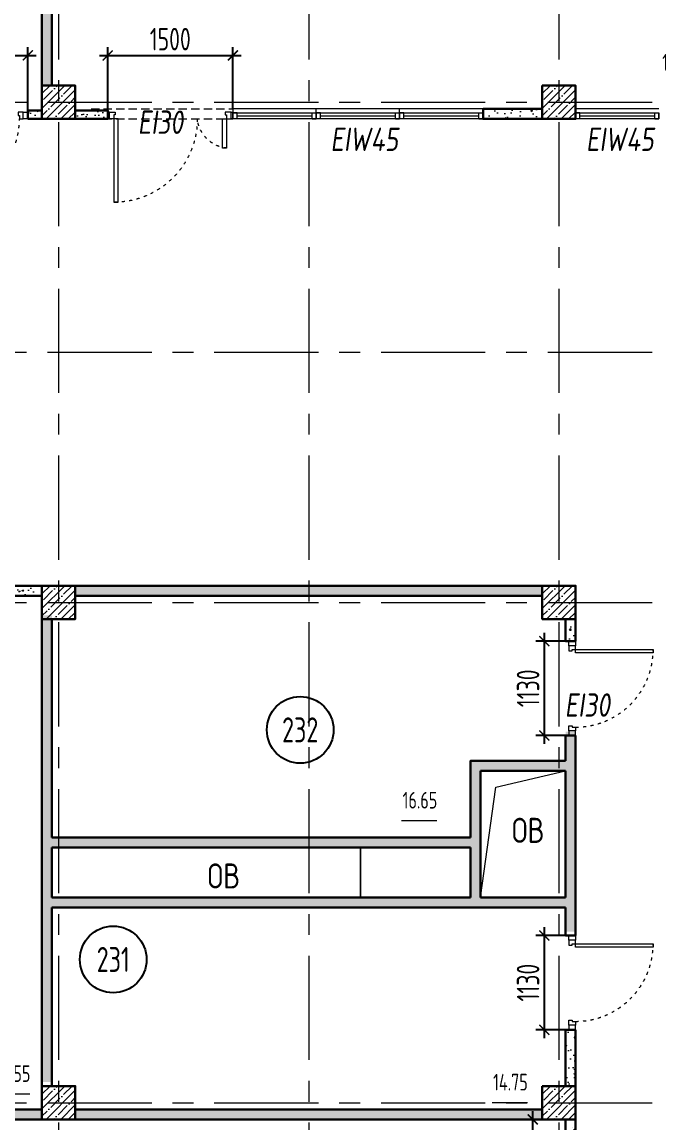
# Model space of a CAD drawing. Header units: millimetres. Extents: x -354900 to 8840672, y 0 to 292181.
# Drawn here: x -71735 to -64096, y 106369 to 119563 of the extents above; entities that cross this region are included whole.
import ezdxf
from ezdxf.enums import TextEntityAlignment as Align

# ---------------------------------------------------------------- set-up
doc = ezdxf.new("R2010")
doc.units = ezdxf.units.MM
doc.header["$MEASUREMENT"] = 0
for name, pattern in [('ACAD_ISO03W100', [30, 12, -18]), ('ADSK_Штриховая_ш2 п1', [3, 2, -1]), ('CENTER', [2, 1.25, -0.25, 0.25, -0.25])]:
    doc.linetypes.add(name, pattern=pattern)
doc.layers.get('0').update_dxf_attribs({"color": 250, "lineweight": 9})
for name, color, linetype, lineweight in [('АР_Витраж', 4, 'Continuous', 15), ('АР_Двери', 5, 'Continuous', 18), ('АР_Колонны', 5, 'Continuous', 30), ('АР_Колонны Штрих', 250, 'Continuous', 5), ('АР_Маркер экспликации', 239, 'Continuous', 13), ('АР_Номер помещения', 1, 'Continuous', 25), ('АР_Оси', 193, 'Continuous', 9), ('АР_Перегородки газоблок', 165, 'Continuous', 30), ('АР_Перегородки газоблок_Штрих', 165, 'Continuous', 5), ('АР_Помещения_площадь', 19, 'Continuous', 9), ('АР_Размеры дверей', 15, 'Continuous', 0), ('АР_тонкая линия', 250, 'Continuous', 0), ('Эвакуация', 7, 'Continuous', 9)]:
    doc.layers.add(name, color=color, linetype=linetype, lineweight=lineweight)
doc.layers.add('АР_Отверстия', color=251, linetype='Continuous')
doc.layers.add('АР_ПБ_Двери', color=7, linetype='Continuous', lineweight=15, true_color=0xdb0000)
doc.styles.add('ICOCPEUR', font='isocpeur.ttf')
doc.styles.add('ISOCPEUR', font='isocpeur.ttf', dxfattribs={"width": 0.7})
doc.styles.get("Standard").update_dxf_attribs({"font": 'isocpeur.ttf'})
doc.styles.add('Архитект', font='isocpeur.ttf', dxfattribs={"width": 0.8, "oblique": 8})
doc.dimstyles.new('R_100', dxfattribs={"dimtxt": 270, "dimasz": 120, "dimexe": 100, "dimexo": 0, "dimgap": 60, "dimtad": 1, "dimdec": 0, "dimrnd": 5, "dimzin": 0, "dimdsep": 46, "dimtxsty": 'ISOCPEUR', "dimblk": 'ARCHTICK', "dimcen": 0, "dimdle": 100, "dimclrd": 256, "dimclre": 256, "dimclrt": 256, "dimadec": 0, "dimazin": 0, "dimtfac": 2, "dimtdec": 0, "dimtofl": 0, "dimtmove": 1, "dimatfit": 3, "dimfxl": 1, "dimtvp": 3, "dimtolj": 1, "dimtzin": 0, "dimarcsym": 0})
pattern_1 = [(50, (0, 0), (215.17805, -18.82564), [22.5, -247.5]), (355, (0, 0), (-41.6254, 225.65764), [18, -198]), (100.45144, (17.93, -1.57), (173.55265, 206.832), [19.12206, -210.34263]), (46.1842, (0, 60), (320.1724, -49.6558), [33.75, -371.25]), (96.63564, (26.68, 55.86), (280.3986, 292.2356), [28.6831, -315.5141]), (351.18416, (0, 60), (280.3986, 292.2356), [27, -297]), (21, (30, 45), (179.07212, -120.78567), [22.5, -247.5]), (326, (30, 45), (72.9946, 217.545), [18, -198]), (71.45144, (44.92, 34.93), (252.0667, 96.75935), [19.12206, -210.34263]), (37.5, (0, 0), (3.647957, 99.868156), [0, -195.6, 0, -201, 0, -198.75]), (7.5, (0, 0), (78.92086, 118.32351), [0, -114.6, 0, -191.1, 0, -75.75]), (327.5, (-66.9, 0), (160.14673, -6.76646), [0, -75, 0, -234, 0, -310.5]), (317.5, (-96.9, 0), (174.95585, 30.0315), [0, -97.5, 0, -155.4, 0, -220.5])]

# ---------------------------------------------------------------- blocks, each defined once
blk = doc.blocks.new('*U29')
at = {"linetype": 'ByBlock'}
for p, q in [((0, 0), (0, -74)), ((50, 0), (0, 0)), ((0, -74), (0, 0)), ((1000, 0), (0, 0)), ((50, -74), (0, -74)), ((0, -74), (1000, -74)), ((50, 0), (50, -74)), ((950, 0), (50, 0)), ((50, -37), (950, -37)), ((50, -74), (950, -74)), ((950, 0), (1000, 0)), ((950, 0), (950, -74)), ((950, -74), (1000, -74)), ((1000, 0), (1000, -74)), ((1000, -74), (1000, 0))]:
    blk.add_line(p, q, dxfattribs=at)
blk = doc.blocks.new('*U33')
at = {"linetype": 'ByBlock'}
for p, q in [((0, 0), (0, -74)), ((50, 0), (0, 0)), ((0, -74), (0, 0)), ((1000, 0), (0, 0)), ((50, -74), (0, -74)), ((0, -74), (1000, -74)), ((50, 0), (50, -74)), ((950, 0), (50, 0)), ((50, -37), (950, -37)), ((50, -74), (950, -74)), ((950, 0), (1000, 0)), ((950, 0), (950, -74)), ((950, -74), (1000, -74)), ((1000, 0), (1000, -74)), ((1000, -74), (1000, 0))]:
    blk.add_line(p, q, dxfattribs=at)
blk = doc.blocks.new('*U34')
at = {"linetype": 'ByBlock'}
for p, q in [((0, 0), (0, -74)), ((50, 0), (0, 0)), ((0, -74), (0, 0)), ((1000, 0), (0, 0)), ((50, -74), (0, -74)), ((0, -74), (1000, -74)), ((50, 0), (50, -74)), ((950, 0), (50, 0)), ((50, -37), (950, -37)), ((50, -74), (950, -74)), ((950, 0), (1000, 0)), ((950, 0), (950, -74)), ((950, -74), (1000, -74)), ((1000, 0), (1000, -74)), ((1000, -74), (1000, 0))]:
    blk.add_line(p, q, dxfattribs=at)
blk = doc.blocks.new('*U454')
for points in [[(0, 0), (0, -80), (55, -80), (55, 0), (0, 0)], [(55, -80), (55, 0), (115, 0), (115, -40), (100, -40), (100, -80), (55, -80)], [(1075, -80), (1075, 0), (1015, 0), (1015, -40), (1030, -40), (1030, -80), (1075, -80)], [(1130, 0), (1130, -80), (1075, -80), (1075, 0), (1130, 0)]]:
    blk.add_lwpolyline(points)
blk.add_lwpolyline([(100, -80), (100, -1010), (140, -1010), (140, -80)], close=True)
at = {"linetype": 'ACAD_ISO03W100', "ltscale": 3}
blk.add_arc((100, -80), 930, 270, 0, dxfattribs=at)
blk = doc.blocks.new('*U491')
for points in [[(-55, -80), (-55, 0), (-115, 0), (-115, -40), (-100, -40), (-100, -80), (-55, -80)], [(0, 0), (0, -80), (-55, -80), (-55, 0), (0, 0)], [(-1130, 0), (-1130, -80), (-1075, -80), (-1075, 0), (-1130, 0)], [(-1075, -80), (-1075, 0), (-1015, 0), (-1015, -40), (-1030, -40), (-1030, -80), (-1075, -80)]]:
    blk.add_lwpolyline(points)
blk.add_lwpolyline([(-100, -80), (-100, -1010), (-140, -1010), (-140, -80)], close=True)
at = {"linetype": 'ACAD_ISO03W100', "ltscale": 3}
blk.add_arc((-100, -80), 930, 180, 270, dxfattribs=at)
blk = doc.blocks.new('*U46')
at = {"layer": 'АР_Номер помещения', "color": 7}
blk.add_circle((-13546, 6594), 400, dxfattribs=at)
at = {"layer": 'АР_Помещения_площадь', "color": 7}
blk.add_line((-10339, 344), (-10761, 344), dxfattribs=at)
at = {"color": 7, "style": 'ISOCPEUR', "width": 0.7, "flags": 1}
blk.add_attdef('КАТЕГОРИЯ', (-499, -2092), '', height=250, dxfattribs=at)
at = {"layer": 'АР_Номер помещения', "color": 7, "style": 'ISOCPEUR', "width": 0.7}
blk.add_attdef('НОМЕР_ПОМЕЩЕНИЯ', text='', height=300, dxfattribs=at).set_placement((-13546, 6594), align=Align.MIDDLE_CENTER)
at = {"layer": 'АР_Помещения_площадь', "color": 7, "lineweight": 30, "width": 0.7, "flags": 104}
blk.add_attdef('ИМЯ_ПОМЕЩЕНИЯ', text='', height=100, dxfattribs=at).set_placement((130, 1300), align=Align.MIDDLE_CENTER)
at = {"layer": 'АР_Помещения_площадь', "color": 7, "style": 'ISOCPEUR', "width": 0.7}
blk.add_attdef('ПЛОЩАДЬ_ПОМЕЩЕНИЯ', text='', height=200, dxfattribs=at).set_placement((-10334, 591), align=Align.MIDDLE_RIGHT)
blk = doc.blocks.new('*U44')
at = {"layer": 'АР_Номер помещения', "color": 7}
blk.add_circle((-16065, 2966), 400, dxfattribs=at)
at = {"layer": 'АР_Помещения_площадь', "color": 7}
blk.add_line((-14147, 255), (-14570, 255), dxfattribs=at)
at = {"color": 7, "style": 'ISOCPEUR', "width": 0.7, "flags": 1}
blk.add_attdef('КАТЕГОРИЯ', (-499, -2092), '', height=250, dxfattribs=at)
at = {"layer": 'АР_Номер помещения', "color": 7, "style": 'ISOCPEUR', "width": 0.7}
blk.add_attdef('НОМЕР_ПОМЕЩЕНИЯ', text='', height=300, dxfattribs=at).set_placement((-16065, 2966), align=Align.MIDDLE_CENTER)
at = {"layer": 'АР_Помещения_площадь', "color": 7, "lineweight": 30, "width": 0.7, "flags": 104}
blk.add_attdef('ИМЯ_ПОМЕЩЕНИЯ', text='', height=100, dxfattribs=at).set_placement((130, 1300), align=Align.MIDDLE_CENTER)
at = {"layer": 'АР_Помещения_площадь', "color": 7, "style": 'ISOCPEUR', "width": 0.7}
blk.add_attdef('ПЛОЩАДЬ_ПОМЕЩЕНИЯ', text='', height=200, dxfattribs=at).set_placement((-14142, 502), align=Align.MIDDLE_RIGHT)
blk = doc.blocks.new('*U40')
at = {"layer": 'АР_Номер помещения', "color": 7}
blk.add_circle((-14752, 1428), 400, dxfattribs=at)
at = {"layer": 'АР_Помещения_площадь', "color": 7}
blk.add_line((-13113, 338), (-13536, 338), dxfattribs=at)
at = {"color": 7, "style": 'ISOCPEUR', "width": 0.7, "flags": 1}
blk.add_attdef('КАТЕГОРИЯ', (-499, -2092), '', height=250, dxfattribs=at)
at = {"layer": 'АР_Номер помещения', "color": 7, "style": 'ISOCPEUR', "width": 0.7}
blk.add_attdef('НОМЕР_ПОМЕЩЕНИЯ', text='', height=300, dxfattribs=at).set_placement((-14752, 1428), align=Align.MIDDLE_CENTER)
at = {"layer": 'АР_Помещения_площадь', "color": 7, "lineweight": 30, "width": 0.7, "flags": 104}
blk.add_attdef('ИМЯ_ПОМЕЩЕНИЯ', text='', height=100, dxfattribs=at).set_placement((130, 1300), align=Align.MIDDLE_CENTER)
at = {"layer": 'АР_Помещения_площадь', "color": 7, "style": 'ISOCPEUR', "width": 0.7}
blk.add_attdef('ПЛОЩАДЬ_ПОМЕЩЕНИЯ', text='', height=200, dxfattribs=at).set_placement((-13108, 584), align=Align.MIDDLE_RIGHT)
blk = doc.blocks.new('*U41')
at = {"layer": 'АР_Номер помещения', "color": 7}
blk.add_circle((-17425, 1871), 400, dxfattribs=at)
at = {"layer": 'АР_Помещения_площадь', "color": 7}
blk.add_line((-12458, 153), (-12880, 153), dxfattribs=at)
at = {"color": 7, "style": 'ISOCPEUR', "width": 0.7, "flags": 1}
blk.add_attdef('КАТЕГОРИЯ', (-499, -2092), '', height=250, dxfattribs=at)
at = {"layer": 'АР_Номер помещения', "color": 7, "style": 'ISOCPEUR', "width": 0.7}
blk.add_attdef('НОМЕР_ПОМЕЩЕНИЯ', text='', height=300, dxfattribs=at).set_placement((-17425, 1871), align=Align.MIDDLE_CENTER)
at = {"layer": 'АР_Помещения_площадь', "color": 7, "lineweight": 30, "width": 0.7, "flags": 104}
blk.add_attdef('ИМЯ_ПОМЕЩЕНИЯ', text='', height=100, dxfattribs=at).set_placement((130, 1300), align=Align.MIDDLE_CENTER)
at = {"layer": 'АР_Помещения_площадь', "color": 7, "style": 'ISOCPEUR', "width": 0.7}
blk.add_attdef('ПЛОЩАДЬ_ПОМЕЩЕНИЯ', text='', height=200, dxfattribs=at).set_placement((-12453, 399), align=Align.MIDDLE_RIGHT)
blk = doc.blocks.new('_ArchTick')
at = {"color": 0, "linetype": 'ByBlock', "const_width": 0.15}
blk.add_lwpolyline([(-0.5, -0.5), (0.5, 0.5)], dxfattribs=at)
blk = doc.blocks.new('*D490')
at = {"layer": 'АР_Размеры дверей', "lineweight": -2, "ltscale": 100, "transparency": 16777216}
for p, q in [((-65216, 108606), (-65571, 108606)), ((-65471, 108706), (-65471, 107376)), ((-65216, 107476), (-65571, 107476))]:
    blk.add_line(p, q, dxfattribs=at)
at = {"layer": 'АР_Размеры дверей', "lineweight": -2, "ltscale": 100, "transparency": 16777216, "xscale": 120, "yscale": 120, "zscale": 120}
for p, rotation in [((-65471, 108606), 90), ((-65471, 107476), 270)]:
    blk.add_blockref('_ArchTick', p, dxfattribs=dict(at, rotation=rotation))
at = {"layer": 'АР_Размеры дверей', "ltscale": 100, "transparency": 16777216, "insert": (-65666, 108041), "char_height": 270, "attachment_point": 5, "rotation": 90, "style": 'ISOCPEUR'}
blk.add_mtext('\\A1;1130', dxfattribs=at)
blk = doc.blocks.new('*D492')
at = {"layer": 'АР_Размеры дверей', "lineweight": -2, "ltscale": 100, "transparency": 16777216}
for p, q in [((-65471, 112236), (-65471, 110906)), ((-65216, 112136), (-65571, 112136)), ((-65216, 111006), (-65571, 111006))]:
    blk.add_line(p, q, dxfattribs=at)
at = {"layer": 'АР_Размеры дверей', "lineweight": -2, "ltscale": 100, "transparency": 16777216, "xscale": 120, "yscale": 120, "zscale": 120}
for p, rotation in [((-65471, 112136), 90), ((-65471, 111006), 270)]:
    blk.add_blockref('_ArchTick', p, dxfattribs=dict(at, rotation=rotation))
at = {"layer": 'АР_Размеры дверей', "ltscale": 100, "transparency": 16777216, "insert": (-65666, 111571), "char_height": 270, "attachment_point": 5, "rotation": 90, "style": 'ISOCPEUR'}
blk.add_mtext('\\A1;1130', dxfattribs=at)
blk = doc.blocks.new('*D495')
at = {"layer": 'АР_Размеры дверей', "lineweight": -2, "ltscale": 100, "transparency": 16777216}
for p, q in [((-72896, 119162), (-71566, 119162)), ((-72796, 118401), (-72796, 119262)), ((-71666, 118401), (-71666, 119262))]:
    blk.add_line(p, q, dxfattribs=at)
at = {"layer": 'АР_Размеры дверей', "lineweight": -2, "ltscale": 100, "transparency": 16777216, "xscale": 120, "yscale": 120, "zscale": 120, "rotation": 180}
blk.add_blockref('_ArchTick', (-72796, 119162), dxfattribs=at)
at = {"layer": 'АР_Размеры дверей', "lineweight": -2, "ltscale": 100, "transparency": 16777216, "xscale": 120, "yscale": 120, "zscale": 120}
blk.add_blockref('_ArchTick', (-71666, 119162), dxfattribs=at)
at = {"layer": 'АР_Размеры дверей', "ltscale": 100, "transparency": 16777216, "insert": (-72231, 119357), "char_height": 270, "attachment_point": 5, "style": 'ISOCPEUR'}
blk.add_mtext('\\A1;1130', dxfattribs=at)
blk = doc.blocks.new('*D496')
at = {"layer": 'АР_Размеры дверей', "lineweight": -2, "ltscale": 100, "transparency": 16777216}
for p, q in [((-70807, 119162), (-69106, 119162)), ((-70707, 118501), (-70707, 119262)), ((-69206, 118521), (-69206, 119262))]:
    blk.add_line(p, q, dxfattribs=at)
at = {"layer": 'АР_Размеры дверей', "lineweight": -2, "ltscale": 100, "transparency": 16777216, "xscale": 120, "yscale": 120, "zscale": 120, "rotation": 180}
blk.add_blockref('_ArchTick', (-70707, 119162), dxfattribs=at)
at = {"layer": 'АР_Размеры дверей', "lineweight": -2, "ltscale": 100, "transparency": 16777216, "xscale": 120, "yscale": 120, "zscale": 120}
blk.add_blockref('_ArchTick', (-69206, 119162), dxfattribs=at)
at = {"layer": 'АР_Размеры дверей', "ltscale": 100, "transparency": 16777216, "insert": (-69957, 119357), "char_height": 270, "attachment_point": 5, "style": 'ISOCPEUR'}
blk.add_mtext('\\A1;1500', dxfattribs=at)
blk = doc.blocks.new('Полуторная_на лестницу')
for points in [[(75, 80), (75, 1080), (125, 1080), (125, 80)], [(1375, 430), (1375, 80), (1425, 80), (1425, 430)]]:
    blk.add_lwpolyline(points, close=True)
for points in [[(0, 0), (0, 80), (20, 80), (20, 0), (0, 0)], [(20, 80), (20, 0), (90, 0), (90, 30), (75, 30), (75, 80), (20, 80)], [(1480, 80), (1480, 0), (1410, 0), (1410, 30), (1425, 30), (1425, 80), (1480, 80)], [(1500, 0), (1500, 80), (1480, 80), (1480, 0), (1500, 0)]]:
    blk.add_lwpolyline(points)
at = {"linetype": 'ACAD_ISO03W100', "ltscale": 3}
for centre, radius, start, end in [((75, 80), 1000, 0, 90), ((1465, 40), 392, 95.9075, 174.0925)]:
    blk.add_arc(centre, radius, start, end, dxfattribs=at)
blk = doc.blocks.new('*D547')
at = {"layer": 'АР_Размеры дверей', "lineweight": -2, "ltscale": 100, "transparency": 16777216}
for p, q in [((-65610, 104603), (-65610, 106501)), ((-65216, 106401), (-65710, 106401)), ((-65216, 104703), (-65710, 104703))]:
    blk.add_line(p, q, dxfattribs=at)
at = {"layer": 'АР_Размеры дверей', "lineweight": -2, "ltscale": 100, "transparency": 16777216, "xscale": 120, "yscale": 120, "zscale": 120}
for p, rotation in [((-65610, 106401), 90), ((-65610, 104703), 270)]:
    blk.add_blockref('_ArchTick', p, dxfattribs=dict(at, rotation=rotation))
at = {"layer": 'АР_Размеры дверей', "ltscale": 100, "transparency": 16777216, "insert": (-65805, 105552), "char_height": 270, "attachment_point": 5, "rotation": 90, "style": 'ISOCPEUR'}
blk.add_mtext('\\A1;1700', dxfattribs=at)

msp = doc.modelspace()

# ---------------------------------------------------------------- hatches: boundary and pattern name
at = {"layer": 'АР_Колонны Штрих', "ltscale": 100}
h = msp.add_hatch(dxfattribs=at)
h.set_pattern_fill('ANSI35', color=256, scale=500)
h.set_pattern_definition([(45, (-1028547.86, 158672.16), (-88.388348, 88.388348), []), (45, (-1028459.47, 158672.16), (-88.388348, 88.388348), [156.25, -31.25, 0, -31.25])])
h.paths.add_polyline_path([(-71095.8, 118800.7), (-71495.8, 118800.7), (-71495.8, 118400.7), (-71095.8, 118400.7)])
h = msp.add_hatch(dxfattribs=at)
h.set_pattern_fill('ANSI35', color=256, scale=500)
h.set_pattern_definition([(45, (-1022547.86, 158672.16), (-88.388348, 88.388348), []), (45, (-1022459.47, 158672.16), (-88.388348, 88.388348), [156.25, -31.25, 0, -31.25])])
h.paths.add_polyline_path([(-65095.8, 118800.7), (-65495.8, 118800.7), (-65495.8, 118400.7), (-65095.8, 118400.7)])
h = msp.add_hatch(dxfattribs=at)
h.set_pattern_fill('ANSI35', color=256, scale=500)
h.set_pattern_definition([(45, (-1028547.86, 152672.16), (-88.388348, 88.388348), []), (45, (-1028459.47, 152672.16), (-88.388348, 88.388348), [156.25, -31.25, 0, -31.25])])
h.paths.add_polyline_path([(-71095.8, 112800.7), (-71495.8, 112800.7), (-71495.8, 112400.7), (-71095.8, 112400.7)])
h = msp.add_hatch(dxfattribs=at)
h.set_pattern_fill('ANSI35', color=256, scale=500)
h.set_pattern_definition([(45, (-1022547.86, 152672.16), (-88.388348, 88.388348), []), (45, (-1022459.47, 152672.16), (-88.388348, 88.388348), [156.25, -31.25, 0, -31.25])])
h.paths.add_polyline_path([(-65095.8, 112800.7), (-65495.8, 112800.7), (-65495.8, 112400.7), (-65095.8, 112400.7)])
h = msp.add_hatch(dxfattribs=at)
h.set_pattern_fill('ANSI35', color=256, scale=500)
h.set_pattern_definition([(45, (-1028547.86, 146672.16), (-88.388348, 88.388348), []), (45, (-1028459.47, 146672.16), (-88.388348, 88.388348), [156.25, -31.25, 0, -31.25])])
h.paths.add_polyline_path([(-71095.8, 106800.7), (-71495.8, 106800.7), (-71495.8, 106400.7), (-71095.8, 106400.7)])
h = msp.add_hatch(dxfattribs=at)
h.set_pattern_fill('ANSI35', color=256, scale=500)
h.set_pattern_definition([(45, (-1022547.86, 146672.16), (-88.388348, 88.388348), []), (45, (-1022459.47, 146672.16), (-88.388348, 88.388348), [156.25, -31.25, 0, -31.25])])
h.paths.add_polyline_path([(-65095.8, 106800.7), (-65495.8, 106800.7), (-65495.8, 106400.7), (-65095.8, 106400.7)])
at = {"layer": 'АР_Перегородки газоблок_Штрих', "ltscale": 100}
h = msp.add_hatch(dxfattribs=at)
h.set_pattern_fill('AR-CONC', color=256, scale=30)
h.set_pattern_definition(pattern_1)
h.paths.add_polyline_path([(-71375.8, 124400.7), (-71495.8, 124400.7), (-71495.8, 118800.7), (-71375.8, 118800.7)])
h.paths.add_polyline_path([(-71375.8, 126660.7), (-71495.8, 126660.7), (-71495.8, 124830.7), (-71375.8, 124830.7)])
h = msp.add_hatch(dxfattribs=at)
h.set_pattern_fill('AR-CONC', color=256, scale=30)
h.set_pattern_definition(pattern_1)
h.paths.add_polyline_path([(-71495.8, 118500.7), (-71095.8, 118500.7), (-71095.8, 118400.7), (-70707.3, 118400.7), (-70707.3, 118500.7), (-71665.8, 118500.7), (-71665.8, 118400.7), (-71495.8, 118400.7)])
h = msp.add_hatch(dxfattribs=at)
h.set_pattern_fill('AR-CONC', color=256, scale=30)
h.set_pattern_definition(pattern_1)
h.paths.add_polyline_path([(-66206.3, 118520.8), (-66206.3, 118400.8), (-66206.3, 118400.8), (-66206.3, 118520.8), (-66206.3, 118520.7), (-65495.8, 118520.7), (-65495.8, 118400.7), (-66206.3, 118400.8), (-66206.3, 118520.8), (-66206.3, 118520.8), (-66206.3, 118400.8), (-66206.3, 118520.8)])
h = msp.add_hatch(dxfattribs=at)
h.set_pattern_fill('AR-CONC', color=256, scale=30)
h.set_pattern_definition(pattern_1)
h.paths.add_polyline_path([(-71495.8, 112800.7), (-75318.6, 112801), (-75319.9, 113950.1), (-75440, 113950.2), (-75439.7, 112488.9), (-75318.7, 112488.9), (-75318.7, 112681), (-71495.8, 112680.7)])
h = msp.add_hatch(dxfattribs=at)
h.set_pattern_fill('AR-CONC', color=256, scale=30)
h.set_pattern_definition(pattern_1)
h.paths.add_polyline_path([(-65495.8, 112800.7), (-71095.8, 112800.7), (-71095.8, 112680.7), (-65495.8, 112680.7)])
h = msp.add_hatch(dxfattribs=at)
h.set_pattern_fill('AR-CONC', color=256, scale=30)
h.set_pattern_definition([(50, (0, 46.52), (215.17805, -18.82564), [22.5, -247.5]), (355, (0, 46.52), (-41.6254, 225.65764), [18, -198]), (100.45144, (17.93, 44.96), (173.55265, 206.832), [19.12206, -210.34263]), (46.1842, (0, 106.52), (320.1724, -49.6558), [33.75, -371.25]), (96.63564, (26.68, 102.4), (280.3986, 292.2356), [28.6831, -315.5141]), (351.18416, (0, 106.52), (280.3986, 292.2356), [27, -297]), (21, (30, 91.52), (179.07212, -120.78567), [22.5, -247.5]), (326, (30, 91.52), (72.9946, 217.545), [18, -198]), (71.45144, (44.92, 81.46), (252.0667, 96.75935), [19.12206, -210.34263]), (37.5, (0, 46.525), (3.647957, 99.868156), [0, -195.6, 0, -201, 0, -198.75]), (7.5, (0, 46.52), (78.92086, 118.32351), [0, -114.6, 0, -191.1, 0, -75.75]), (327.5, (-66.9, 46.525), (160.14673, -6.76646), [0, -75, 0, -234, 0, -310.5]), (317.5, (-96.9, 46.52), (174.95585, 30.0315), [0, -97.5, 0, -155.4, 0, -220.5])])
h.paths.add_polyline_path([(-71375.8, 112447.2), (-71495.8, 112447.2), (-71495.8, 106847.2), (-71375.8, 106847.2), (-71375.8, 108941.2), (-67835.2, 108941.2), (-66355.2, 108941.2), (-66355.2, 109061.2), (-71375.8, 109061.2), (-71375.8, 109661.2), (-71495.8, 109661.2), (-71495.8, 109060.5), (-71375.8, 109060.5), (-71375.8, 109661.2), (-71495.8, 109661.2), (-71495.8, 109059.8), (-71375.8, 109061.2), (-71375.8, 109661.2), (-66355.2, 109661.2), (-66355.2, 108941.2), (-65215.8, 108941.2), (-65215.8, 108652.9), (-65095.8, 108652.9), (-65095.8, 111052.3), (-65215.8, 111052.3), (-65215.8, 109061.2), (-66235.2, 109061.2), (-66235.2, 110582.5), (-65215.8, 110581.1), (-65215.8, 110701.1), (-66355.2, 110702.5), (-66355.2, 109781.2), (-71375.8, 109781.2)])
h = msp.add_hatch(dxfattribs=at)
h.set_pattern_fill('AR-CONC', color=256, scale=30)
h.set_pattern_definition(pattern_1)
h.paths.add_polyline_path([(-65095.8, 112400.7), (-65215.8, 112400.7), (-65215.8, 112135.8), (-65095.8, 112135.8)])
h = msp.add_hatch(dxfattribs=at)
h.set_pattern_fill('AR-CONC', color=256, scale=30)
h.set_pattern_definition(pattern_1)
h.paths.add_polyline_path([(-76975.9, 106520.7), (-76975.9, 106400.7), (-76975.9, 106400.7), (-76975.9, 106520.7), (-76975.9, 106520.7), (-75438.7, 106520.7), (-75439.8, 107600.7), (-76977, 107600.7), (-76975.9, 106850.7), (-77095.9, 106850.7), (-77097, 107720.7), (-75419.8, 107720.7), (-75419.5, 111428.9), (-75318.7, 111428.9), (-75318.7, 106520.7), (-71495.8, 106520.7), (-71495.8, 106400.7), (-76975.9, 106400.7), (-76975.9, 106520.7), (-76975.9, 106520.7), (-76975.9, 106400.7), (-76975.9, 106520.7)])
h = msp.add_hatch(dxfattribs=at)
h.set_pattern_fill('AR-CONC', color=256, scale=30)
h.set_pattern_definition(pattern_1)
h.paths.add_polyline_path([(-65095.8, 107476.3), (-65215.8, 107476.3), (-65215.8, 106800.7), (-65095.8, 106800.7)])
h = msp.add_hatch(dxfattribs=at)
h.set_pattern_fill('AR-CONC', color=256, scale=30)
h.set_pattern_definition(pattern_1)
h.paths.add_polyline_path([(-71095.8, 106520.7), (-71095.8, 106400.7), (-71095.8, 106400.7), (-71095.8, 106520.7), (-71095.8, 106520.7), (-65495.8, 106520.7), (-65495.8, 106400.7), (-71095.8, 106400.7), (-71095.8, 106520.7), (-71095.8, 106520.7), (-71095.8, 106400.7), (-71095.8, 106520.7)])
h = msp.add_hatch(dxfattribs=at)
h.set_pattern_fill('AR-CONC', color=256, scale=30)
h.set_pattern_definition(pattern_1)
h.paths.add_polyline_path([(-65095.8, 106400.7), (-65215.8, 106400.7), (-65215.8, 104742.7), (-65095.8, 104742.7)])

# ---------------------------------------------------------------- linework, layer by layer
at = {"layer": 'АР_Колонны', "ltscale": 100}
for points in [[(-71495.8, 118800.7), (-71095.8, 118800.7), (-71095.8, 118400.7), (-71495.8, 118400.7)], [(-65495.8, 118800.7), (-65095.8, 118800.7), (-65095.8, 118400.7), (-65495.8, 118400.7)], [(-71495.8, 112800.7), (-71095.8, 112800.7), (-71095.8, 112400.7), (-71495.8, 112400.7)], [(-65495.8, 112800.7), (-65095.8, 112800.7), (-65095.8, 112400.7), (-65495.8, 112400.7)], [(-71495.8, 106800.7), (-71095.8, 106800.7), (-71095.8, 106400.7), (-71495.8, 106400.7)], [(-65495.8, 106800.7), (-65095.8, 106800.7), (-65095.8, 106400.7), (-65495.8, 106400.7)]]:
    msp.add_lwpolyline(points, close=True, dxfattribs=at)
at = {"layer": 'АР_Оси', "linetype": 'CENTER', "ltscale": 1000}
for p, q in [((-71295.8, 134363.2), (-71295.8, 78630.8)), ((-68295.8, 134363.2), (-68295.8, 78630.8)), ((-65295.8, 134363.2), (-65295.8, 78630.8)), ((-89429.5, 118600.7), (-6251.1, 118600.7)), ((-89429.5, 115600.7), (-6251.1, 115600.7)), ((-89429.5, 112600.7), (-6251.1, 112600.7)), ((-89429.5, 106600.7), (-6251.1, 106600.7))]:
    msp.add_line(p, q, dxfattribs=at)
at = {"layer": 'АР_Перегородки газоблок', "ltscale": 100}
for points in [[(-71495.8, 124400.7), (-71495.8, 118800.7)], [(-71375.8, 124400.7), (-71375.8, 118800.7)], [(-71495.8, 118500.7), (-71665.8, 118500.7)], [(-71665.8, 118500.7), (-71665.8, 118400.7)], [(-70707.3, 118500.7), (-71095.8, 118500.7)], [(-70707.3, 118500.7), (-70707.3, 118400.7)], [(-65495.8, 118400.7), (-66206.3, 118400.7), (-66206.3, 118520.7), (-65495.8, 118520.7)], [(-71495.8, 118400.7), (-71665.8, 118400.7)], [(-70707.3, 118400.7), (-71095.8, 118400.7)], [(-71495.8, 112800.7), (-75318.7, 112800.7)], [(-71495.8, 112680.7), (-75318.7, 112680.7)], [(-71095.8, 112800.7), (-65495.8, 112800.7)], [(-65495.8, 112680.7), (-71095.8, 112680.7)], [(-71495.8, 106800.7), (-71495.8, 112400.7)], [(-71375.8, 109781.2), (-71375.8, 112400.7)], [(-65215.8, 112400.7), (-65215.8, 112135.8)], [(-65095.8, 112400.7), (-65095.8, 112135.8)], [(-65095.8, 112135.8), (-65215.8, 112135.8)], [(-65215.8, 111005.8), (-65215.8, 110701.1)], [(-65095.8, 111005.8), (-65215.8, 111005.8)], [(-65095.8, 111005.8), (-65095.8, 108606.3)], [(-66358.1, 109781.2), (-66358.1, 110701.1), (-65215.8, 110701.1)], [(-65215.8, 110581.1), (-66235.2, 110581.1)], [(-66235.2, 110581.1), (-66235.2, 109061.2)], [(-65215.8, 110581.1), (-65215.8, 109061.2)], [(-71375.8, 109781.2), (-66358.1, 109781.2)], [(-71375.8, 109661.2), (-66358.1, 109661.2)], [(-71375.8, 109061.2), (-71375.8, 109661.2)], [(-69829.3, 109661.2), (-67955.2, 109661.2)], [(-66358.1, 109061.2), (-66358.1, 109661.2)], [(-71375.8, 109061.2), (-66358.1, 109061.2)], [(-66358.1, 109061.2), (-66358.1, 109061.2)], [(-66235.2, 109061.2), (-66219.6, 109061.2)], [(-66235.2, 109061.2), (-65215.8, 109061.2)], [(-71375.8, 108941.2), (-66321.8, 108941.2)], [(-71375.8, 106800.7), (-71375.8, 108941.2)], [(-66355.2, 108941.2), (-66355.2, 108941.2)], [(-66355.2, 108941.2), (-65215.8, 108941.2)], [(-65215.8, 108941.2), (-65215.8, 108606.3)], [(-65095.8, 108606.3), (-65215.8, 108606.3)], [(-65215.8, 107476.3), (-65215.8, 106800.7)], [(-65095.8, 107476.3), (-65215.8, 107476.3)], [(-65095.8, 107476.3), (-65095.8, 106800.7)], [(-75318.7, 106520.7), (-71495.8, 106520.7)], [(-71095.8, 106520.7), (-65495.8, 106520.7)], [(-76975.9, 106400.7), (-71495.8, 106400.7)], [(-71095.8, 106400.7), (-65495.8, 106400.7)], [(-65215.8, 106400.7), (-65215.8, 104702.7)], [(-65095.8, 106400.7), (-65095.8, 104702.7)]]:
    msp.add_lwpolyline(points, dxfattribs=at)
at = {"layer": 'АР_тонкая линия', "linetype": 'ADSK_Штриховая_ш2 п1', "ltscale": 50}
for p, q in [((-70906.3, 118520.3), (-69206.3, 118520.3)), ((-70906.3, 118400.3), (-69206.3, 118400.3))]:
    msp.add_line(p, q, dxfattribs=at)
at = {"layer": 'АР_тонкая линия', "color": 18, "ltscale": 100, "true_color": 0x000000}
for points in [[(-66206.3, 118520.7), (-69206.3, 118520.7), (-69206.3, 118474.7)], [(-68206.3, 118474.7), (-68206.3, 118520.7)], [(-67206.3, 118474.7), (-67206.3, 118520.7)], [(-64095.8, 118520.9), (-65095.8, 118520.9)], [(-66235.2, 109061.2), (-66051.8, 110386.8), (-65215.8, 110581.1)]]:
    msp.add_lwpolyline(points, dxfattribs=at)
at = {"layer": 'Эвакуация'}
msp.add_line((-67675.8, 109661.2), (-67675.8, 109061.2), dxfattribs=at)
at = {"layer": 'Эвакуация', "lineweight": 18}
msp.add_line((-67675.8, 109061.2), (-67675.8, 109661.2), dxfattribs=at)

# ---------------------------------------------------------------- block references
at = {"layer": 'АР_Витраж', "ltscale": 100, "xscale": -1, "rotation": 180.0001519656341}
for name, p in [('*U34', (-69206.3, 118400.7)), ('*U34', (-68206.3, 118400.7)), ('*U33', (-67206.3, 118400.7)), ('*U29', (-65095.8, 118400.7))]:
    msp.add_blockref(name, p, dxfattribs=at)
at = {"layer": 'АР_Двери'}
msp.add_blockref('*U454', (-72795.8, 118480.7), dxfattribs=at)
at = {"layer": 'АР_Двери', "xscale": -1, "rotation": 180}
msp.add_blockref('Полуторная_на лестницу', (-70707.3, 118480.7), dxfattribs=at)
at = {"layer": 'АР_Двери', "rotation": 90.00000000000001}
for p in [(-65175.8, 112135.8), (-65175.8, 108606.3)]:
    msp.add_blockref('*U491', p, dxfattribs=at)
at = {"layer": 'АР_Маркер экспликации'}
ref = msp.add_blockref('*U46', (-53216.3, 118487.8), dxfattribs=at)
ref.add_attrib('НОМЕР_ПОМЕЩЕНИЯ', '236', dxfattribs={"layer": 'АР_Номер помещения', "color": 7, "height": 300, "style": 'ISOCPEUR', "width": 0.7}).set_placement((-66762.1, 125081.9), align=Align.MIDDLE_CENTER)
ref.add_attrib('ПЛОЩАДЬ_ПОМЕЩЕНИЯ', '102.78', dxfattribs={"layer": 'АР_Помещения_площадь', "color": 7, "height": 200, "style": 'ISOCPEUR', "width": 0.7}).set_placement((-63550.6, 119078.4), align=Align.MIDDLE_RIGHT)
ref = msp.add_blockref('*U40', (-53646.3, 109644.7), dxfattribs=at)
ref.add_attrib('НОМЕР_ПОМЕЩЕНИЯ', '232', dxfattribs={"layer": 'АР_Номер помещения', "color": 7, "height": 300, "style": 'ISOCPEUR', "width": 0.7}).set_placement((-68398.5, 111072.5), align=Align.MIDDLE_CENTER)
ref.add_attrib('ПЛОЩАДЬ_ПОМЕЩЕНИЯ', '16.65', dxfattribs={"layer": 'АР_Помещения_площадь', "color": 7, "height": 200, "style": 'ISOCPEUR', "width": 0.7}).set_placement((-66754.6, 110228.8), align=Align.MIDDLE_RIGHT)
ref = msp.add_blockref('*U44', (-57492.2, 106447.8), dxfattribs=at)
ref.add_attrib('НОМЕР_ПОМЕЩЕНИЯ', '233', dxfattribs={"layer": 'АР_Номер помещения', "color": 7, "height": 300, "style": 'ISOCPEUR', "width": 0.7}).set_placement((-73557, 109414), align=Align.MIDDLE_CENTER)
ref.add_attrib('ПЛОЩАДЬ_ПОМЕЩЕНИЯ', '23.55', dxfattribs={"layer": 'АР_Помещения_площадь', "color": 7, "height": 200, "style": 'ISOCPEUR', "width": 0.7}).set_placement((-71634.6, 106949.4), align=Align.MIDDLE_RIGHT)
ref = msp.add_blockref('*U41', (-53216.3, 106447.8), dxfattribs=at)
ref.add_attrib('НОМЕР_ПОМЕЩЕНИЯ', '231', dxfattribs={"layer": 'АР_Номер помещения', "color": 7, "height": 300, "style": 'ISOCPEUR', "width": 0.7}).set_placement((-70641.2, 108318.6), align=Align.MIDDLE_CENTER)
ref.add_attrib('ПЛОЩАДЬ_ПОМЕЩЕНИЯ', '14.75', dxfattribs={"layer": 'АР_Помещения_площадь', "color": 7, "height": 200, "style": 'ISOCPEUR', "width": 0.7}).set_placement((-65669.1, 106847.2), align=Align.MIDDLE_RIGHT)

# ---------------------------------------------------------------- texts
at = {"layer": 'АР_Отверстия', "ltscale": 100, "char_height": 300, "attachment_point": 5, "line_spacing_factor": 0.7, "style": 'ICOCPEUR'}
for insert in [(-65665.8, 109867.5), (-69316.1, 109320.3)]:
    msp.add_mtext('\\A1;{\\W0.8;ОВ}', dxfattribs=dict(at, insert=insert))
at = {"layer": 'АР_ПБ_Двери', "lineweight": 35, "style": 'Архитект', "oblique": 8, "width": 0.8}
for s, p in [('EI30', (-70346.7, 118220.6)), ('EIW45', (-68035.6, 118015.3)), ('EIW45', (-64970.8, 118015.3)), ('EI30', (-65226.3, 111230.6))]:
    msp.add_text(s, height=280, dxfattribs=at).set_placement(p)

# ---------------------------------------------------------------- dimensions: what is measured, and where the dimension line sits
at = {"layer": 'АР_Размеры дверей', "ltscale": 100}
for base, p1, p2, picture, middle in [((-71665.8, 119162.2), (-72795.8, 118400.7), (-71665.8, 118400.7), '*D495', (-72230.8, 119357.2)), ((-69206.3, 119162.2), (-70707.3, 118500.7), (-69206.3, 118520.7), '*D496', (-69956.8, 119357.2))]:
    dim = msp.add_linear_dim(base=base, p1=p1, p2=p2, dimstyle='R_100', override={"dimpost": '\\X', "dimfxl": 2.5, "dimarcsym": 2}, dxfattribs=at)
    dim.commit()
    dim.dimension.update_dxf_attribs({"geometry": picture, "text_midpoint": middle})
for base, p1, p2, picture, middle in [((-65471.4, 111005.8), (-65215.8, 112135.8), (-65215.8, 111005.8), '*D492', (-65666.4, 111570.8)), ((-65471.4, 107476.3), (-65215.8, 108606.3), (-65215.8, 107476.3), '*D490', (-65666.4, 108041.3)), ((-65609.6, 106400.7), (-65215.8, 104702.7), (-65215.8, 106400.7), '*D547', (-65804.6, 105551.7))]:
    dim = msp.add_linear_dim(base=base, p1=p1, p2=p2, angle=90, dimstyle='R_100', override={"dimpost": '\\X', "dimfxl": 2.5, "dimarcsym": 2}, dxfattribs=at)
    dim.commit()
    dim.dimension.update_dxf_attribs({"geometry": picture, "text_midpoint": middle})

doc.saveas('drawing.dxf')
